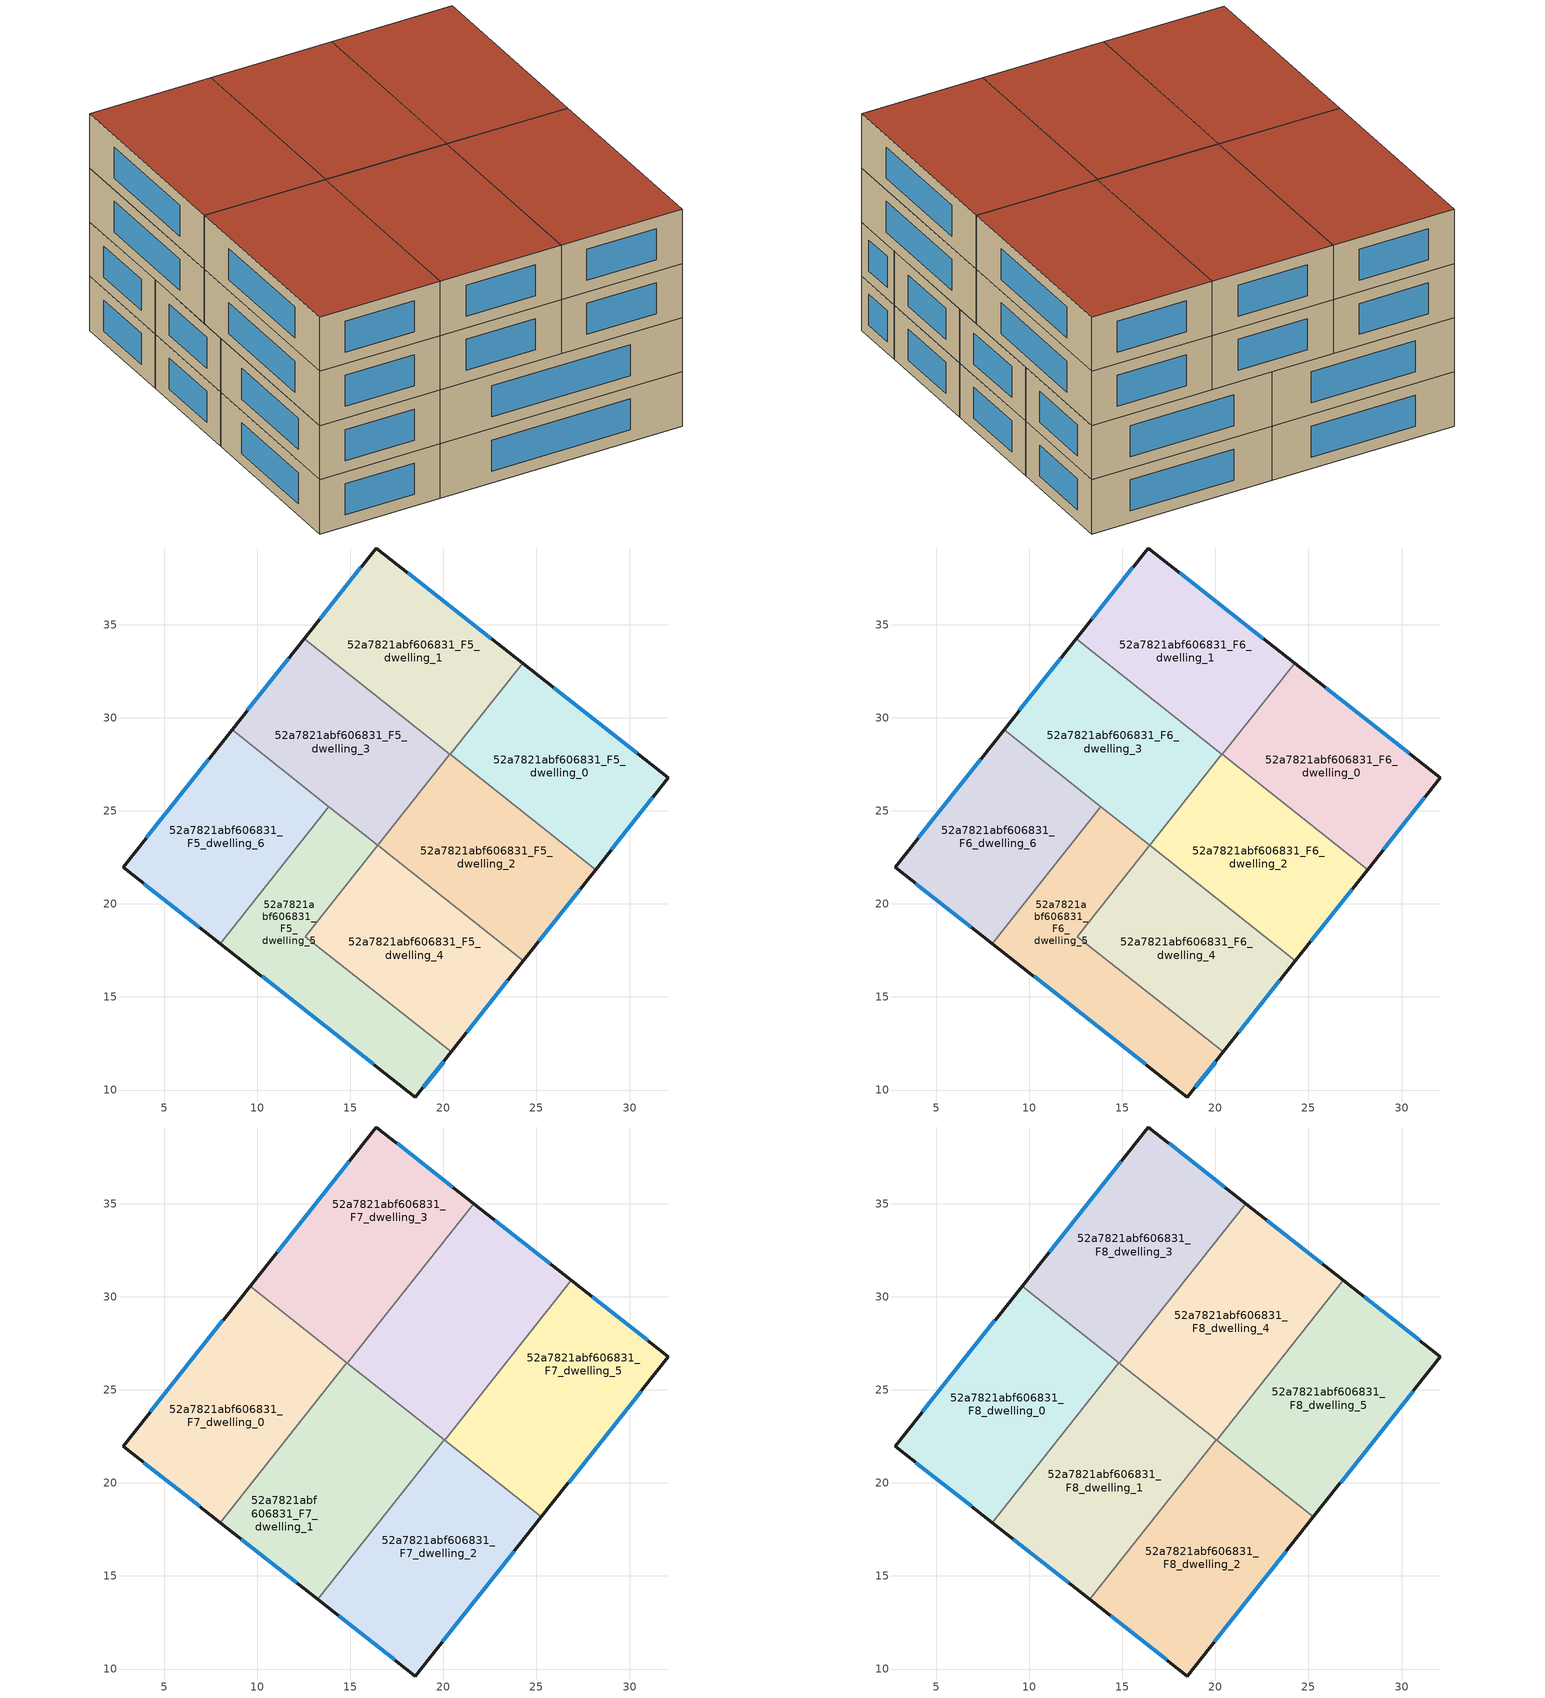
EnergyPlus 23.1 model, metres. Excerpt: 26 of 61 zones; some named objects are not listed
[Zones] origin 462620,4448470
52a7821abf606831_F5_dwelling_0
 floor to 52a7821abf606831_F4_dwelling_0 (EU_floor_Construction): 32.09,26.78 28.18,21.85 20.38,28.03 24.26,32.93 z15
 wall outside (EU_wall_Construction): 28.18,21.85 32.09,26.78 24.26,32.93 z15:18
 wall to 52a7821abf606831_F5_dwelling_1 (EU_wall_Construction): 24.26,32.93 20.38,28.03 z15:18
 wall to 52a7821abf606831_F5_dwelling_2 (EU_wall_Construction): 20.38,28.03 28.18,21.85 z15:18
 window (EU_Window_Construction): 30.41,28.09 25.94,31.61 / 29.02,22.9 31.25,25.72 z15.64:17.36
52a7821abf606831_F5_dwelling_1
 floor to 52a7821abf606831_F4_dwelling_1 (EU_floor_Construction): 24.26,32.93 20.38,28.03 12.53,34.25 16.39,39.12 z15
 wall outside (EU_wall_Construction): 24.26,32.93 16.39,39.12 12.53,34.25 z15:18
 wall to 52a7821abf606831_F5_dwelling_3 (EU_wall_Construction): 12.53,34.25 20.36,28.05 z15:18
 wall to 52a7821abf606831_F5_dwelling_2 (EU_wall_Construction): 20.35,28.05 20.38,28.03 z15:18
 window (EU_Window_Construction): 22.58,34.26 18.08,37.79 / 15.56,38.08 13.36,35.29 z15.64:17.36
52a7821abf606831_F5_dwelling_2
 floor to 52a7821abf606831_F4_dwelling_2 (EU_floor_Construction): 28.18,21.85 24.3,16.95 16.47,23.15 20.35,28.05 z15
 wall outside (EU_wall_Construction): 24.3,16.95 28.18,21.85 z15:18
 wall to 52a7821abf606831_F5_dwelling_3 (EU_wall_Construction): 20.35,28.05 16.47,23.15 z15:18
 wall to 52a7821abf606831_F5_dwelling_4 (EU_wall_Construction): 16.47,23.15 24.3,16.95 z15:18
 window (EU_Window_Construction): 25.13,18 27.35,20.8 z15.64:17.36
52a7821abf606831_F5_dwelling_3
 floor to 52a7821abf606831_F4_dwelling_3 (EU_floor_Construction): 20.35,28.05 16.47,23.15 8.65,29.35 12.53,34.25 z15
 wall outside (EU_wall_Construction): 12.53,34.25 8.65,29.35 z15:18
 wall to 52a7821abf606831_F5_dwelling_6 (EU_wall_Construction): 8.65,29.35 13.85,25.23 z15:18
 wall to 52a7821abf606831_F5_dwelling_5 (EU_wall_Construction): 13.85,25.23 16.47,23.15 z15:18
 window (EU_Window_Construction): 11.7,33.2 9.48,30.4 z15.64:17.36
52a7821abf606831_F5_dwelling_4
 floor to 52a7821abf606831_F4_dwelling_4 (EU_floor_Construction): 24.3,16.95 20.42,12.05 12.59,18.25 16.47,23.15 z15
 wall outside (EU_wall_Construction): 20.42,12.05 24.3,16.95 z15:18
 wall to 52a7821abf606831_F5_dwelling_5 (EU_wall_Construction): 16.47,23.15 12.59,18.25 20.42,12.05 z15:18
 window (EU_Window_Construction): 21.25,13.1 23.47,15.9 z15.64:17.36
52a7821abf606831_F5_dwelling_5
 floor to 52a7821abf606831_F4_dwelling_5 (EU_floor_Construction): 16.47,23.15 12.59,18.25 20.42,12.05 18.5,9.63 8.02,17.87 13.85,25.23 z15
 wall outside (EU_wall_Construction): 8.02,17.87 18.5,9.63 20.42,12.05 z15:18
 wall to 52a7821abf606831_F5_dwelling_6 (EU_wall_Construction): 13.85,25.23 8.02,17.87 z15:18
 window (EU_Window_Construction): 18.91,10.15 20.01,11.53 / 10.26,16.1 16.26,11.39 z15.64:17.36
52a7821abf606831_F5_dwelling_6
 floor to 52a7821abf606831_F4_dwelling_6 (EU_floor_Construction): 13.85,25.23 8.02,17.87 2.8,21.97 8.65,29.35 z15
 wall outside (EU_wall_Construction): 8.65,29.35 2.8,21.97 8.02,17.87 z15:18
 window (EU_Window_Construction): 3.91,21.09 6.9,18.75 / 7.39,27.77 4.05,23.55 z15.64:17.36
52a7821abf606831_F6_dwelling_0
 floor to 52a7821abf606831_F5_dwelling_0 (EU_floor_Construction): 32.09,26.78 28.18,21.85 20.38,28.03 24.26,32.93 z18
 wall outside (EU_wall_Construction): 28.18,21.85 32.09,26.78 24.26,32.93 z18:21
 wall to 52a7821abf606831_F6_dwelling_1 (EU_wall_Construction): 24.26,32.93 20.38,28.03 z18:21
 wall to 52a7821abf606831_F6_dwelling_2 (EU_wall_Construction): 20.38,28.03 28.18,21.85 z18:21
 window (EU_Window_Construction): 30.41,28.09 25.94,31.61 / 29.02,22.9 31.25,25.72 z18.64:20.36
52a7821abf606831_F6_dwelling_1
 floor to 52a7821abf606831_F5_dwelling_1 (EU_floor_Construction): 24.26,32.93 20.38,28.03 12.53,34.25 16.39,39.12 z18
 wall outside (EU_wall_Construction): 24.26,32.93 16.39,39.12 12.53,34.25 z18:21
 wall to 52a7821abf606831_F6_dwelling_3 (EU_wall_Construction): 12.53,34.25 20.36,28.05 z18:21
 wall to 52a7821abf606831_F6_dwelling_2 (EU_wall_Construction): 20.35,28.05 20.38,28.03 z18:21
 window (EU_Window_Construction): 22.58,34.26 18.08,37.79 / 15.56,38.08 13.36,35.29 z18.64:20.36
 ceiling adiabatic (EU_roof_Construction): 20.38,28.03 24.26,32.93 16.39,39.12 12.53,34.25 z21
52a7821abf606831_F6_dwelling_2
 floor to 52a7821abf606831_F5_dwelling_2 (EU_floor_Construction): 28.18,21.85 24.3,16.95 16.47,23.15 20.35,28.05 z18
 wall outside (EU_wall_Construction): 24.3,16.95 28.18,21.85 z18:21
 wall to 52a7821abf606831_F6_dwelling_3 (EU_wall_Construction): 20.35,28.05 16.47,23.15 z18:21
 wall to 52a7821abf606831_F6_dwelling_4 (EU_wall_Construction): 16.47,23.15 24.3,16.95 z18:21
 window (EU_Window_Construction): 25.13,18 27.35,20.8 z18.64:20.36
 ceiling adiabatic (EU_roof_Construction): 24.3,16.95 25.27,18.17 17.44,24.37 16.47,23.15 z21
52a7821abf606831_F6_dwelling_3
 floor to 52a7821abf606831_F5_dwelling_3 (EU_floor_Construction): 20.35,28.05 16.47,23.15 8.65,29.35 12.53,34.25 z18
 wall outside (EU_wall_Construction): 12.53,34.25 8.65,29.35 z18:21
 wall to 52a7821abf606831_F6_dwelling_6 (EU_wall_Construction): 8.65,29.35 13.85,25.23 z18:21
 wall to 52a7821abf606831_F6_dwelling_5 (EU_wall_Construction): 13.85,25.23 16.47,23.15 z18:21
 window (EU_Window_Construction): 11.7,33.2 9.48,30.4 z18.64:20.36
52a7821abf606831_F6_dwelling_4
 floor to 52a7821abf606831_F5_dwelling_4 (EU_floor_Construction): 24.3,16.95 20.42,12.05 12.59,18.25 16.47,23.15 z18
 wall outside (EU_wall_Construction): 20.42,12.05 24.3,16.95 z18:21
 wall to 52a7821abf606831_F6_dwelling_5 (EU_wall_Construction): 16.47,23.15 12.59,18.25 20.42,12.05 z18:21
 window (EU_Window_Construction): 21.25,13.1 23.47,15.9 z18.64:20.36
52a7821abf606831_F6_dwelling_5
 floor to 52a7821abf606831_F5_dwelling_5 (EU_floor_Construction): 16.47,23.15 12.59,18.25 20.42,12.05 18.5,9.63 8.02,17.87 13.85,25.23 z18
 wall outside (EU_wall_Construction): 8.02,17.87 18.5,9.63 20.42,12.05 z18:21
 wall to 52a7821abf606831_F6_dwelling_6 (EU_wall_Construction): 13.85,25.23 8.02,17.87 z18:21
 window (EU_Window_Construction): 18.91,10.15 20.01,11.53 / 10.26,16.1 16.26,11.39 z18.64:20.36
52a7821abf606831_F6_dwelling_6
 floor to 52a7821abf606831_F5_dwelling_6 (EU_floor_Construction): 13.85,25.23 8.02,17.87 2.8,21.97 8.65,29.35 z18
 wall outside (EU_wall_Construction): 8.65,29.35 2.8,21.97 8.02,17.87 z18:21
 window (EU_Window_Construction): 3.91,21.09 6.9,18.75 / 7.39,27.77 4.05,23.55 z18.64:20.36
 ceiling adiabatic (EU_roof_Construction): 8.02,17.87 13.85,25.23 8.65,29.35 2.8,21.97 z21
52a7821abf606831_F7_dwelling_0
 floor to 52a7821abf606831_F6_dwelling_3 (EU_floor_Construction): 14.82,26.45 13.85,25.23 8.65,29.35 9.62,30.57 z21
 floor adiabatic (EU_floor_Construction): 13.85,25.23 8.02,17.87 2.8,21.97 8.65,29.35 z21
 wall outside (EU_wall_Construction): 9.62,30.57 2.8,21.97 8.02,17.87 z21:24
 wall to 52a7821abf606831_F7_dwelling_1 (EU_wall_Construction): 8.02,17.87 14.82,26.45 z21:24
 wall to 52a7821abf606831_F7_dwelling_3 (EU_wall_Construction): 14.82,26.45 9.62,30.57 z21:24
 window (EU_Window_Construction): 8.16,28.73 4.26,23.81 / 3.91,21.09 6.9,18.74 z21.64:23.36
52a7821abf606831_F7_dwelling_1
 floor to 52a7821abf606831_F6_dwelling_5 (EU_floor_Construction): 16.47,23.15 12.59,18.25 15.19,16.19 13.25,13.75 8.02,17.87 13.85,25.23 z21
 floor to 52a7821abf606831_F6_dwelling_4 (EU_floor_Construction): 19.07,21.09 15.19,16.19 12.59,18.25 16.47,23.15 z21
 floor to 52a7821abf606831_F6_dwelling_3 (EU_floor_Construction): 17.44,24.37 16.47,23.15 13.85,25.23 14.82,26.45 z21
 floor adiabatic (EU_floor_Construction): 20.04,22.32 19.07,21.09 16.47,23.15 17.44,24.37 z21
 wall outside (EU_wall_Construction): 8.02,17.87 13.25,13.75 z21:24
 wall to 52a7821abf606831_F7_dwelling_2 (EU_wall_Construction): 13.25,13.75 20.04,22.32 z21:24
 wall to 52a7821abf606831_F7_dwelling_4 (EU_wall_Construction): 20.04,22.32 14.85,26.43 z21:24
 wall to 52a7821abf606831_F7_dwelling_3 (EU_wall_Construction): 14.85,26.43 14.82,26.45 z21:24
 window (EU_Window_Construction): 9.14,16.98 12.13,14.63 z21.64:23.36
52a7821abf606831_F7_dwelling_2
 floor to 52a7821abf606831_F6_dwelling_4 (EU_floor_Construction): 24.3,16.95 20.42,12.05 15.19,16.19 19.07,21.09 z21
 floor to 52a7821abf606831_F6_dwelling_5 (EU_floor_Construction): 20.42,12.05 18.5,9.63 13.25,13.75 15.19,16.19 z21
 floor adiabatic (EU_floor_Construction): 25.27,18.17 24.3,16.95 19.07,21.09 20.04,22.32 z21
 wall outside (EU_wall_Construction): 13.25,13.75 18.5,9.63 25.27,18.17 z21:24
 wall to 52a7821abf606831_F7_dwelling_5 (EU_wall_Construction): 25.27,18.17 20.06,22.3 z21:24
 wall to 52a7821abf606831_F7_dwelling_4 (EU_wall_Construction): 20.06,22.3 20.04,22.32 z21:24
 window (EU_Window_Construction): 19.95,11.46 23.82,16.34 / 14.38,12.87 17.38,10.51 z21.64:23.36
52a7821abf606831_F7_dwelling_3
 floor to 52a7821abf606831_F6_dwelling_3 (EU_floor_Construction): 17.76,30.1 14.85,26.43 9.62,30.57 12.53,34.25 z21
 floor adiabatic (EU_floor_Construction): 21.63,35 17.76,30.1 12.53,34.25 16.39,39.12 z21
 wall outside (EU_wall_Construction): 21.63,35 16.39,39.12 9.62,30.57 z21:24
 wall to 52a7821abf606831_F7_dwelling_4 (EU_wall_Construction): 14.85,26.43 21.63,35 z21:24
 window (EU_Window_Construction): 14.94,37.29 11.07,32.4 / 20.51,35.88 17.51,38.24 z21.64:23.36
52a7821abf606831_F7_dwelling_4
 floor to 52a7821abf606831_F6_dwelling_2 (EU_floor_Construction): 22.98,25.97 20.06,22.3 17.44,24.37 20.35,28.05 z21
 floor to 52a7821abf606831_F6_dwelling_0 (EU_floor_Construction): 26.87,30.88 22.98,25.97 20.38,28.03 24.26,32.93 z21
 floor to 52a7821abf606831_F6_dwelling_3 (EU_floor_Construction): 20.35,28.05 17.44,24.37 14.85,26.43 17.76,30.1 z21
 floor adiabatic (EU_floor_Construction): 24.26,32.93 20.38,28.03 17.76,30.1 21.63,35 z21
 wall outside (EU_wall_Construction): 26.87,30.88 21.63,35 z21:24
 wall to 52a7821abf606831_F7_dwelling_5 (EU_wall_Construction): 20.06,22.3 26.87,30.88 z21:24
 window (EU_Window_Construction): 25.75,31.76 22.75,34.11 z21.64:23.36
52a7821abf606831_F7_dwelling_5
 floor to 52a7821abf606831_F6_dwelling_0 (EU_floor_Construction): 32.09,26.78 28.18,21.85 22.98,25.97 26.87,30.88 z21
 floor to 52a7821abf606831_F6_dwelling_2 (EU_floor_Construction): 28.18,21.85 25.27,18.17 20.06,22.3 22.98,25.97 z21
 wall outside (EU_wall_Construction): 25.27,18.17 32.09,26.78 26.87,30.88 z21:24
 window (EU_Window_Construction): 30.97,27.66 27.98,30 / 26.73,20.01 30.63,24.93 z21.64:23.36
52a7821abf606831_F8_dwelling_0
 floor to 52a7821abf606831_F7_dwelling_0 (EU_floor_Construction): 14.82,26.45 8.02,17.87 2.8,21.97 9.62,30.57 z24
 wall outside (EU_wall_Construction): 9.62,30.57 2.8,21.97 8.02,17.87 z24:27
 wall to 52a7821abf606831_F8_dwelling_1 (EU_wall_Construction): 8.02,17.87 14.82,26.45 z24:27
 wall to 52a7821abf606831_F8_dwelling_3 (EU_wall_Construction): 14.82,26.45 9.62,30.57 z24:27
 window (EU_Window_Construction): 8.16,28.73 4.26,23.81 / 3.91,21.09 6.9,18.74 z24.64:26.36
 roof outside (EU_roof_Construction): 8.02,17.87 14.82,26.45 9.62,30.57 2.8,21.97 z27
52a7821abf606831_F8_dwelling_1
 floor to 52a7821abf606831_F7_dwelling_1 (EU_floor_Construction): 20.04,22.32 13.25,13.75 8.02,17.87 14.82,26.45 z24
 wall outside (EU_wall_Construction): 8.02,17.87 13.25,13.75 z24:27
 wall to 52a7821abf606831_F8_dwelling_2 (EU_wall_Construction): 13.25,13.75 20.04,22.32 z24:27
 wall to 52a7821abf606831_F8_dwelling_4 (EU_wall_Construction): 20.04,22.32 14.85,26.43 z24:27
 wall to 52a7821abf606831_F8_dwelling_3 (EU_wall_Construction): 14.85,26.43 14.82,26.45 z24:27
 window (EU_Window_Construction): 9.14,16.98 12.13,14.63 z24.64:26.36
 roof outside (EU_roof_Construction): 13.25,13.75 20.04,22.32 14.82,26.45 8.02,17.87 z27
52a7821abf606831_F8_dwelling_2
 floor to 52a7821abf606831_F7_dwelling_2 (EU_floor_Construction): 25.27,18.17 18.5,9.63 13.25,13.75 20.04,22.32 z24
 wall outside (EU_wall_Construction): 13.25,13.75 18.5,9.63 25.27,18.17 z24:27
 wall to 52a7821abf606831_F8_dwelling_5 (EU_wall_Construction): 25.27,18.17 20.06,22.3 z24:27
 wall to 52a7821abf606831_F8_dwelling_4 (EU_wall_Construction): 20.06,22.3 20.04,22.32 z24:27
 window (EU_Window_Construction): 19.95,11.46 23.82,16.34 / 14.38,12.87 17.38,10.51 z24.64:26.36
 roof outside (EU_roof_Construction): 18.5,9.63 25.27,18.17 20.04,22.32 13.25,13.75 z27
52a7821abf606831_F8_dwelling_3
 floor to 52a7821abf606831_F7_dwelling_3 (EU_floor_Construction): 21.63,35 14.85,26.43 9.62,30.57 16.39,39.12 z24
 wall outside (EU_wall_Construction): 21.63,35 16.39,39.12 9.62,30.57 z24:27
 wall to 52a7821abf606831_F8_dwelling_4 (EU_wall_Construction): 14.85,26.43 21.63,35 z24:27
 window (EU_Window_Construction): 14.94,37.29 11.07,32.4 / 20.51,35.88 17.51,38.24 z24.64:26.36
 roof outside (EU_roof_Construction): 14.85,26.43 21.63,35 16.39,39.12 9.62,30.57 z27
52a7821abf606831_F8_dwelling_4
 floor to 52a7821abf606831_F7_dwelling_4 (EU_floor_Construction): 26.87,30.88 20.06,22.3 14.85,26.43 21.63,35 z24
 wall outside (EU_wall_Construction): 26.87,30.88 21.63,35 z24:27
 wall to 52a7821abf606831_F8_dwelling_5 (EU_wall_Construction): 20.06,22.3 26.87,30.88 z24:27
 window (EU_Window_Construction): 25.75,31.76 22.75,34.11 z24.64:26.36
 roof outside (EU_roof_Construction): 20.06,22.3 26.87,30.88 21.63,35 14.85,26.43 z27
52a7821abf606831_F8_dwelling_5
 floor to 52a7821abf606831_F7_dwelling_5 (EU_floor_Construction): 32.09,26.78 25.27,18.17 20.06,22.3 26.87,30.88 z24
 wall outside (EU_wall_Construction): 25.27,18.17 32.09,26.78 26.87,30.88 z24:27
 window (EU_Window_Construction): 30.97,27.66 27.98,30 / 26.73,20.01 30.63,24.93 z24.64:26.36
 roof outside (EU_roof_Construction): 25.27,18.17 32.09,26.78 26.87,30.88 20.06,22.3 z27
[Building]
EU S2 Campaign: North Axis=0; Terrain=City; Solar Distribution=FullExterior
[Site:Location]
Yerevan-Zvartnots.Intl.AP: Latitude=40.15; Longitude=44.383; Time Zone=4; Elevation=854
[SizingPeriod:WeatherFileDays]
AnnualSizingPeriod: Begin Month=1; Begin Day of Month=1; End Month=12; End Day of Month=31; Day of Week for Start Day=Monday; Use Weather File Daylight Saving Period=No; Use Weather File Rain and Snow Indicators=No
[MATERIAL]
EU_InternalMass_Material: Roughness=MediumRough; Thickness=0.1; Conductivity=1; Density=1800; Specific Heat=900; Thermal Absorptance=0.9; Solar Absorptance=0.7; Visible Absorptance=0.7
[MATERIAL:NOMASS] Roughness=MediumRough; Thermal Absorptance=0.9; Solar Absorptance=0.7; Visible Absorptance=0.7
Name | Thermal Resistance
EU_wall_NoMass | 1.05043
EU_roof_NoMass | 1.45357
EU_floor_NoMass | 0.478065
[WINDOWMATERIAL:SIMPLEGLAZINGSYSTEM]
EU_Window_SimpleGlazing: UFactor=2.5566; Solar Heat Gain Coefficient=0.75; Visible Transmittance=0.75
[CONSTRUCTION]
EU_wall_Construction: EU_wall_NoMass
EU_roof_Construction: EU_roof_NoMass
EU_floor_Construction: EU_floor_NoMass
EU_Window_Construction: EU_Window_SimpleGlazing
EU_InternalMass_Construction: EU_InternalMass_Material
[ZONE] Type=1; Multiplier=1; Ceiling Height=autocalculate; Floor Area=autocalculate; Part of Total Floor Area=Yes
Name | Volume
52a7821abf606831_F5_dwelling_0; 52a7821abf606831_F6_dwelling_0 | 187.273
52a7821abf606831_F7_dwelling_0; 52a7821abf606831_F8_dwelling_0 | 218.5
52a7821abf606831_F5_dwelling_1; 52a7821abf606831_F6_dwelling_1 | 187.295
52a7821abf606831_F7_dwelling_1; 52a7821abf606831_F8_dwelling_1 | 218.483
52a7821abf606831_F5_dwelling_2; 52a7821abf606831_F6_dwelling_2 | 187.281
52a7821abf606831_F7_dwelling_2; 52a7821abf606831_F8_dwelling_2 | 218.492
52a7821abf606831_F5_dwelling_3; 52a7821abf606831_F6_dwelling_3; 52a7821abf606831_F5_dwelling_6; 52a7821abf606831_F6_dwelling_6 | 187.276
52a7821abf606831_F7_dwelling_3; 52a7821abf606831_F8_dwelling_3 | 218.484
52a7821abf606831_F5_dwelling_4; 52a7821abf606831_F6_dwelling_4; 52a7821abf606831_F5_dwelling_5; 52a7821abf606831_F6_dwelling_5 | 187.274
52a7821abf606831_F7_dwelling_4; 52a7821abf606831_F8_dwelling_4 | 218.477
52a7821abf606831_F7_dwelling_5; 52a7821abf606831_F8_dwelling_5 | 218.494
[INTERNALMASS] Construction=EU_InternalMass_Construction
Name | Zone or ZoneList | Surface Area
52a7821abf606831_F5_dwelling_0_EU_InternalMass | 52a7821abf606831_F5_dwelling_0 | 62.424
52a7821abf606831_F5_dwelling_1_EU_InternalMass | 52a7821abf606831_F5_dwelling_1 | 62.4302
52a7821abf606831_F5_dwelling_2_EU_InternalMass | 52a7821abf606831_F5_dwelling_2 | 62.426
52a7821abf606831_F5_dwelling_3_EU_InternalMass | 52a7821abf606831_F5_dwelling_3 | 62.4255
52a7821abf606831_F5_dwelling_4_EU_InternalMass | 52a7821abf606831_F5_dwelling_4 | 62.4265
52a7821abf606831_F5_dwelling_5_EU_InternalMass | 52a7821abf606831_F5_dwelling_5 | 62.425
52a7821abf606831_F5_dwelling_6_EU_InternalMass | 52a7821abf606831_F5_dwelling_6 | 62.4247
52a7821abf606831_F6_dwelling_0_EU_InternalMass | 52a7821abf606831_F6_dwelling_0 | 62.424
52a7821abf606831_F6_dwelling_1_EU_InternalMass | 52a7821abf606831_F6_dwelling_1 | 62.4302
52a7821abf606831_F6_dwelling_2_EU_InternalMass | 52a7821abf606831_F6_dwelling_2 | 62.426
52a7821abf606831_F6_dwelling_3_EU_InternalMass | 52a7821abf606831_F6_dwelling_3 | 62.4255
52a7821abf606831_F6_dwelling_4_EU_InternalMass | 52a7821abf606831_F6_dwelling_4 | 62.4265
52a7821abf606831_F6_dwelling_5_EU_InternalMass | 52a7821abf606831_F6_dwelling_5 | 62.425
52a7821abf606831_F6_dwelling_6_EU_InternalMass | 52a7821abf606831_F6_dwelling_6 | 62.4247
52a7821abf606831_F7_dwelling_0_EU_InternalMass | 52a7821abf606831_F7_dwelling_0 | 72.8333
52a7821abf606831_F7_dwelling_1_EU_InternalMass | 52a7821abf606831_F7_dwelling_1 | 72.8276
52a7821abf606831_F7_dwelling_2_EU_InternalMass | 52a7821abf606831_F7_dwelling_2 | 72.8305
52a7821abf606831_F7_dwelling_3_EU_InternalMass | 52a7821abf606831_F7_dwelling_3 | 72.8281
52a7821abf606831_F7_dwelling_4_EU_InternalMass | 52a7821abf606831_F7_dwelling_4 | 72.8258
52a7821abf606831_F7_dwelling_5_EU_InternalMass | 52a7821abf606831_F7_dwelling_5 | 72.8311
52a7821abf606831_F8_dwelling_0_EU_InternalMass | 52a7821abf606831_F8_dwelling_0 | 72.8333
52a7821abf606831_F8_dwelling_1_EU_InternalMass | 52a7821abf606831_F8_dwelling_1 | 72.8276
52a7821abf606831_F8_dwelling_2_EU_InternalMass | 52a7821abf606831_F8_dwelling_2 | 72.8305
52a7821abf606831_F8_dwelling_3_EU_InternalMass | 52a7821abf606831_F8_dwelling_3 | 72.8281
52a7821abf606831_F8_dwelling_4_EU_InternalMass | 52a7821abf606831_F8_dwelling_4 | 72.8258
52a7821abf606831_F8_dwelling_5_EU_InternalMass | 52a7821abf606831_F8_dwelling_5 | 72.8311
[OTHEREQUIPMENT] Fuel Type=Electricity; Design Level Calculation Method=Watts/Area; Power per Zone Floor Area=1; Fraction Latent=0; Fraction Radiant=0; Fraction Lost=0; Carbon Dioxide Generation Rate=0; EndUse Subcategory=EU_Step8_InternalGains
Name | Zone or ZoneList or Space or SpaceList | Schedule
EU_Step8_InternalGain_52a7821abf606831_F5_dwelling_0_f000 | 52a7821abf606831_F5_dwelling_0 | EU_Step8_GainSchedule_52a7821abf606831_F5_dwelling_0_f000
EU_Step8_InternalGain_52a7821abf606831_F5_dwelling_1_f000 | 52a7821abf606831_F5_dwelling_1 | EU_Step8_GainSchedule_52a7821abf606831_F5_dwelling_1_f000
EU_Step8_InternalGain_52a7821abf606831_F5_dwelling_2_f000 | 52a7821abf606831_F5_dwelling_2 | EU_Step8_GainSchedule_52a7821abf606831_F5_dwelling_2_f000
EU_Step8_InternalGain_52a7821abf606831_F5_dwelling_3_f000 | 52a7821abf606831_F5_dwelling_3 | EU_Step8_GainSchedule_52a7821abf606831_F5_dwelling_3_f000
EU_Step8_InternalGain_52a7821abf606831_F5_dwelling_4_f000 | 52a7821abf606831_F5_dwelling_4 | EU_Step8_GainSchedule_52a7821abf606831_F5_dwelling_4_f000
EU_Step8_InternalGain_52a7821abf606831_F5_dwelling_5_f000 | 52a7821abf606831_F5_dwelling_5 | EU_Step8_GainSchedule_52a7821abf606831_F5_dwelling_5_f000
EU_Step8_InternalGain_52a7821abf606831_F5_dwelling_6_f000 | 52a7821abf606831_F5_dwelling_6 | EU_Step8_GainSchedule_52a7821abf606831_F5_dwelling_6_f000
EU_Step8_InternalGain_52a7821abf606831_F6_dwelling_0_f000 | 52a7821abf606831_F6_dwelling_0 | EU_Step8_GainSchedule_52a7821abf606831_F6_dwelling_0_f000
EU_Step8_InternalGain_52a7821abf606831_F6_dwelling_1_f000 | 52a7821abf606831_F6_dwelling_1 | EU_Step8_GainSchedule_52a7821abf606831_F6_dwelling_1_f000
EU_Step8_InternalGain_52a7821abf606831_F6_dwelling_2_f000 | 52a7821abf606831_F6_dwelling_2 | EU_Step8_GainSchedule_52a7821abf606831_F6_dwelling_2_f000
EU_Step8_InternalGain_52a7821abf606831_F6_dwelling_3_f000 | 52a7821abf606831_F6_dwelling_3 | EU_Step8_GainSchedule_52a7821abf606831_F6_dwelling_3_f000
EU_Step8_InternalGain_52a7821abf606831_F6_dwelling_4_f000 | 52a7821abf606831_F6_dwelling_4 | EU_Step8_GainSchedule_52a7821abf606831_F6_dwelling_4_f000
EU_Step8_InternalGain_52a7821abf606831_F6_dwelling_5_f000 | 52a7821abf606831_F6_dwelling_5 | EU_Step8_GainSchedule_52a7821abf606831_F6_dwelling_5_f000
EU_Step8_InternalGain_52a7821abf606831_F6_dwelling_6_f000 | 52a7821abf606831_F6_dwelling_6 | EU_Step8_GainSchedule_52a7821abf606831_F6_dwelling_6_f000
EU_Step8_InternalGain_52a7821abf606831_F7_dwelling_0_f000 | 52a7821abf606831_F7_dwelling_0 | EU_Step8_GainSchedule_52a7821abf606831_F7_dwelling_0_f000
EU_Step8_InternalGain_52a7821abf606831_F7_dwelling_1_f000 | 52a7821abf606831_F7_dwelling_1 | EU_Step8_GainSchedule_52a7821abf606831_F7_dwelling_1_f000
EU_Step8_InternalGain_52a7821abf606831_F7_dwelling_2_f000 | 52a7821abf606831_F7_dwelling_2 | EU_Step8_GainSchedule_52a7821abf606831_F7_dwelling_2_f000
EU_Step8_InternalGain_52a7821abf606831_F7_dwelling_3_f000 | 52a7821abf606831_F7_dwelling_3 | EU_Step8_GainSchedule_52a7821abf606831_F7_dwelling_3_f000
EU_Step8_InternalGain_52a7821abf606831_F7_dwelling_4_f000 | 52a7821abf606831_F7_dwelling_4 | EU_Step8_GainSchedule_52a7821abf606831_F7_dwelling_4_f000
EU_Step8_InternalGain_52a7821abf606831_F7_dwelling_5_f000 | 52a7821abf606831_F7_dwelling_5 | EU_Step8_GainSchedule_52a7821abf606831_F7_dwelling_5_f000
EU_Step8_InternalGain_52a7821abf606831_F8_dwelling_0_f000 | 52a7821abf606831_F8_dwelling_0 | EU_Step8_GainSchedule_52a7821abf606831_F8_dwelling_0_f000
EU_Step8_InternalGain_52a7821abf606831_F8_dwelling_1_f000 | 52a7821abf606831_F8_dwelling_1 | EU_Step8_GainSchedule_52a7821abf606831_F8_dwelling_1_f000
EU_Step8_InternalGain_52a7821abf606831_F8_dwelling_2_f000 | 52a7821abf606831_F8_dwelling_2 | EU_Step8_GainSchedule_52a7821abf606831_F8_dwelling_2_f000
EU_Step8_InternalGain_52a7821abf606831_F8_dwelling_3_f000 | 52a7821abf606831_F8_dwelling_3 | EU_Step8_GainSchedule_52a7821abf606831_F8_dwelling_3_f000
EU_Step8_InternalGain_52a7821abf606831_F8_dwelling_4_f000 | 52a7821abf606831_F8_dwelling_4 | EU_Step8_GainSchedule_52a7821abf606831_F8_dwelling_4_f000
EU_Step8_InternalGain_52a7821abf606831_F8_dwelling_5_f000 | 52a7821abf606831_F8_dwelling_5 | EU_Step8_GainSchedule_52a7821abf606831_F8_dwelling_5_f000
[ZONEVENTILATION:DESIGNFLOWRATE] Schedule=EU_AlwaysOn; Design Flow Rate Calculation Method=AirChanges/Hour; Air Changes per Hour=0.557805; Ventilation Type=Natural; Fan Pressure Rise=0; Fan Total Efficiency=1; Constant Term Coefficient=1; Temperature Term Coefficient=0; Velocity Term Coefficient=0; Velocity Squared Term Coefficient=0; Minimum Indoor Temperature=-100; Maximum Indoor Temperature=100; Delta Temperature=-100; Minimum Outdoor Temperature=-100; Maximum Outdoor Temperature=100; Maximum Wind Speed=40
Name | Zone or ZoneList or Space or SpaceList
EU_ConstantAir_52a7821abf606831_F5_dwelling_0 | 52a7821abf606831_F5_dwelling_0
EU_ConstantAir_52a7821abf606831_F5_dwelling_1 | 52a7821abf606831_F5_dwelling_1
EU_ConstantAir_52a7821abf606831_F5_dwelling_2 | 52a7821abf606831_F5_dwelling_2
EU_ConstantAir_52a7821abf606831_F5_dwelling_3 | 52a7821abf606831_F5_dwelling_3
EU_ConstantAir_52a7821abf606831_F5_dwelling_4 | 52a7821abf606831_F5_dwelling_4
EU_ConstantAir_52a7821abf606831_F5_dwelling_5 | 52a7821abf606831_F5_dwelling_5
EU_ConstantAir_52a7821abf606831_F5_dwelling_6 | 52a7821abf606831_F5_dwelling_6
EU_ConstantAir_52a7821abf606831_F6_dwelling_0 | 52a7821abf606831_F6_dwelling_0
EU_ConstantAir_52a7821abf606831_F6_dwelling_1 | 52a7821abf606831_F6_dwelling_1
EU_ConstantAir_52a7821abf606831_F6_dwelling_2 | 52a7821abf606831_F6_dwelling_2
EU_ConstantAir_52a7821abf606831_F6_dwelling_3 | 52a7821abf606831_F6_dwelling_3
EU_ConstantAir_52a7821abf606831_F6_dwelling_4 | 52a7821abf606831_F6_dwelling_4
EU_ConstantAir_52a7821abf606831_F6_dwelling_5 | 52a7821abf606831_F6_dwelling_5
EU_ConstantAir_52a7821abf606831_F6_dwelling_6 | 52a7821abf606831_F6_dwelling_6
EU_ConstantAir_52a7821abf606831_F7_dwelling_0 | 52a7821abf606831_F7_dwelling_0
EU_ConstantAir_52a7821abf606831_F7_dwelling_1 | 52a7821abf606831_F7_dwelling_1
EU_ConstantAir_52a7821abf606831_F7_dwelling_2 | 52a7821abf606831_F7_dwelling_2
EU_ConstantAir_52a7821abf606831_F7_dwelling_3 | 52a7821abf606831_F7_dwelling_3
EU_ConstantAir_52a7821abf606831_F7_dwelling_4 | 52a7821abf606831_F7_dwelling_4
EU_ConstantAir_52a7821abf606831_F7_dwelling_5 | 52a7821abf606831_F7_dwelling_5
EU_ConstantAir_52a7821abf606831_F8_dwelling_0 | 52a7821abf606831_F8_dwelling_0
EU_ConstantAir_52a7821abf606831_F8_dwelling_1 | 52a7821abf606831_F8_dwelling_1
EU_ConstantAir_52a7821abf606831_F8_dwelling_2 | 52a7821abf606831_F8_dwelling_2
EU_ConstantAir_52a7821abf606831_F8_dwelling_3 | 52a7821abf606831_F8_dwelling_3
EU_ConstantAir_52a7821abf606831_F8_dwelling_4 | 52a7821abf606831_F8_dwelling_4
EU_ConstantAir_52a7821abf606831_F8_dwelling_5 | 52a7821abf606831_F8_dwelling_5
[HVACTEMPLATE:ZONE:IDEALLOADSAIRSYSTEM] System Availability Schedule=EU_AlwaysOn; Maximum Heating Supply Air Temperature=50; Minimum Cooling Supply Air Temperature=13; Maximum Heating Supply Air Humidity Ratio=0.0156; Minimum Cooling Supply Air Humidity Ratio=0.0077; Heating Limit=NoLimit; Cooling Limit=NoLimit; Heating Availability Schedule=EU_AlwaysOn; Cooling Availability Schedule=EU_CoolingOff; Dehumidification Control Type=ConstantSensibleHeatRatio; Cooling Sensible Heat Ratio=0.7; Dehumidification Setpoint=60; Humidification Control Type=None; Humidification Setpoint=30; Outdoor Air Method=None; Outdoor Air Flow Rate per Person=0.00944; Outdoor Air Flow Rate per Zone Floor Area=0; Outdoor Air Flow Rate per Zone=0; Demand Controlled Ventilation Type=None; Outdoor Air Economizer Type=NoEconomizer; Heat Recovery Type=None; Sensible Heat Recovery Effectiveness=0.7; Latent Heat Recovery Effectiveness=0.65
Name | Template Thermostat
52a7821abf606831_F5_dwelling_0 | EU_HeatOnly_52a7821abf606831_F5_dwelling_0
52a7821abf606831_F5_dwelling_1 | EU_HeatOnly_52a7821abf606831_F5_dwelling_1
52a7821abf606831_F5_dwelling_2 | EU_HeatOnly_52a7821abf606831_F5_dwelling_2
52a7821abf606831_F5_dwelling_3 | EU_HeatOnly_52a7821abf606831_F5_dwelling_3
52a7821abf606831_F5_dwelling_4 | EU_HeatOnly_52a7821abf606831_F5_dwelling_4
52a7821abf606831_F5_dwelling_5 | EU_HeatOnly_52a7821abf606831_F5_dwelling_5
52a7821abf606831_F5_dwelling_6 | EU_HeatOnly_52a7821abf606831_F5_dwelling_6
52a7821abf606831_F6_dwelling_0 | EU_HeatOnly_52a7821abf606831_F6_dwelling_0
52a7821abf606831_F6_dwelling_1 | EU_HeatOnly_52a7821abf606831_F6_dwelling_1
52a7821abf606831_F6_dwelling_2 | EU_HeatOnly_52a7821abf606831_F6_dwelling_2
52a7821abf606831_F6_dwelling_3 | EU_HeatOnly_52a7821abf606831_F6_dwelling_3
52a7821abf606831_F6_dwelling_4 | EU_HeatOnly_52a7821abf606831_F6_dwelling_4
52a7821abf606831_F6_dwelling_5 | EU_HeatOnly_52a7821abf606831_F6_dwelling_5
52a7821abf606831_F6_dwelling_6 | EU_HeatOnly_52a7821abf606831_F6_dwelling_6
52a7821abf606831_F7_dwelling_0 | EU_HeatOnly_52a7821abf606831_F7_dwelling_0
52a7821abf606831_F7_dwelling_1 | EU_HeatOnly_52a7821abf606831_F7_dwelling_1
52a7821abf606831_F7_dwelling_2 | EU_HeatOnly_52a7821abf606831_F7_dwelling_2
52a7821abf606831_F7_dwelling_3 | EU_HeatOnly_52a7821abf606831_F7_dwelling_3
52a7821abf606831_F7_dwelling_4 | EU_HeatOnly_52a7821abf606831_F7_dwelling_4
52a7821abf606831_F7_dwelling_5 | EU_HeatOnly_52a7821abf606831_F7_dwelling_5
52a7821abf606831_F8_dwelling_0 | EU_HeatOnly_52a7821abf606831_F8_dwelling_0
52a7821abf606831_F8_dwelling_1 | EU_HeatOnly_52a7821abf606831_F8_dwelling_1
52a7821abf606831_F8_dwelling_2 | EU_HeatOnly_52a7821abf606831_F8_dwelling_2
52a7821abf606831_F8_dwelling_3 | EU_HeatOnly_52a7821abf606831_F8_dwelling_3
52a7821abf606831_F8_dwelling_4 | EU_HeatOnly_52a7821abf606831_F8_dwelling_4
52a7821abf606831_F8_dwelling_5 | EU_HeatOnly_52a7821abf606831_F8_dwelling_5
[SIZING:ZONE] Zone Cooling Design Supply Air Temperature Input Method=SupplyAirTemperature; Zone Cooling Design Supply Air Temperature=13; Zone Heating Design Supply Air Temperature Input Method=SupplyAirTemperature; Zone Heating Design Supply Air Temperature=50; Zone Cooling Design Supply Air Humidity Ratio=0.008; Zone Heating Design Supply Air Humidity Ratio=0.008; Cooling Design Air Flow Method=DesignDay; Cooling Design Air Flow Rate=0; Cooling Minimum Air Flow per Zone Floor Area=0.000762; Cooling Minimum Air Flow=0; Cooling Minimum Air Flow Fraction=0.2; Heating Design Air Flow Method=DesignDay; Heating Design Air Flow Rate=0; Heating Maximum Air Flow per Zone Floor Area=0.002032; Heating Maximum Air Flow=0.141576; Heating Maximum Air Flow Fraction=0.3; Account for Dedicated Outdoor Air System=No; Dedicated Outdoor Air System Control Strategy=NeutralSupplyAir; Dedicated Outdoor Air Low Setpoint Temperature for Design=autosize; Dedicated Outdoor Air High Setpoint Temperature for Design=autosize; Zone Load Sizing Method=Sensible Load Only No Latent Load; Zone Latent Cooling Design Supply Air Humidity Ratio Input Method=HumidityRatioDifference; Zone Cooling Design Supply Air Humidity Ratio Difference=0.005; Zone Latent Heating Design Supply Air Humidity Ratio Input Method=HumidityRatioDifference; Zone Humidification Design Supply Air Humidity Ratio Difference=0.005
52a7821abf606831_F5_dwelling_0; 52a7821abf606831_F5_dwelling_1; 52a7821abf606831_F5_dwelling_2; 52a7821abf606831_F5_dwelling_3; 52a7821abf606831_F5_dwelling_4; 52a7821abf606831_F5_dwelling_5; 52a7821abf606831_F5_dwelling_6; 52a7821abf606831_F6_dwelling_0; 52a7821abf606831_F6_dwelling_1; 52a7821abf606831_F6_dwelling_2; 52a7821abf606831_F6_dwelling_3; 52a7821abf606831_F6_dwelling_4; 52a7821abf606831_F6_dwelling_5; 52a7821abf606831_F6_dwelling_6; 52a7821abf606831_F7_dwelling_0; 52a7821abf606831_F7_dwelling_1; 52a7821abf606831_F7_dwelling_2; 52a7821abf606831_F7_dwelling_3; 52a7821abf606831_F7_dwelling_4; 52a7821abf606831_F7_dwelling_5; 52a7821abf606831_F8_dwelling_0; 52a7821abf606831_F8_dwelling_1; 52a7821abf606831_F8_dwelling_2; 52a7821abf606831_F8_dwelling_3; 52a7821abf606831_F8_dwelling_4; 52a7821abf606831_F8_dwelling_5
[SCHEDULE:CONSTANT]
Name | Hourly Value
EU_AlwaysOn | 1
EU_CoolingOff | 0
[SCHEDULE:FILE] Column Number=1; Rows to Skip at Top=0; Number of Hours of Data=8760; Column Separator=Comma; Interpolate to Timestep=No; Minutes per Item=60; Adjust Schedule for Daylight Savings=Yes
Name | File
EU_Step8_GainSchedule_52a7821abf606831_F5_dwelling_0_f000 | ../../schedules/52a7821abf606831/52a7821abf606831_F5_dwelling_0_f000_gain.csv
EU_Step8_GainSchedule_52a7821abf606831_F5_dwelling_1_f000 | ../../schedules/52a7821abf606831/52a7821abf606831_F5_dwelling_1_f000_gain.csv
EU_Step8_GainSchedule_52a7821abf606831_F5_dwelling_2_f000 | ../../schedules/52a7821abf606831/52a7821abf606831_F5_dwelling_2_f000_gain.csv
EU_Step8_GainSchedule_52a7821abf606831_F5_dwelling_3_f000 | ../../schedules/52a7821abf606831/52a7821abf606831_F5_dwelling_3_f000_gain.csv
EU_Step8_GainSchedule_52a7821abf606831_F5_dwelling_4_f000 | ../../schedules/52a7821abf606831/52a7821abf606831_F5_dwelling_4_f000_gain.csv
EU_Step8_GainSchedule_52a7821abf606831_F5_dwelling_5_f000 | ../../schedules/52a7821abf606831/52a7821abf606831_F5_dwelling_5_f000_gain.csv
EU_Step8_GainSchedule_52a7821abf606831_F5_dwelling_6_f000 | ../../schedules/52a7821abf606831/52a7821abf606831_F5_dwelling_6_f000_gain.csv
EU_Step8_GainSchedule_52a7821abf606831_F6_dwelling_0_f000 | ../../schedules/52a7821abf606831/52a7821abf606831_F6_dwelling_0_f000_gain.csv
EU_Step8_GainSchedule_52a7821abf606831_F6_dwelling_1_f000 | ../../schedules/52a7821abf606831/52a7821abf606831_F6_dwelling_1_f000_gain.csv
EU_Step8_GainSchedule_52a7821abf606831_F6_dwelling_2_f000 | ../../schedules/52a7821abf606831/52a7821abf606831_F6_dwelling_2_f000_gain.csv
EU_Step8_GainSchedule_52a7821abf606831_F6_dwelling_3_f000 | ../../schedules/52a7821abf606831/52a7821abf606831_F6_dwelling_3_f000_gain.csv
EU_Step8_GainSchedule_52a7821abf606831_F6_dwelling_4_f000 | ../../schedules/52a7821abf606831/52a7821abf606831_F6_dwelling_4_f000_gain.csv
EU_Step8_GainSchedule_52a7821abf606831_F6_dwelling_5_f000 | ../../schedules/52a7821abf606831/52a7821abf606831_F6_dwelling_5_f000_gain.csv
EU_Step8_GainSchedule_52a7821abf606831_F6_dwelling_6_f000 | ../../schedules/52a7821abf606831/52a7821abf606831_F6_dwelling_6_f000_gain.csv
EU_Step8_GainSchedule_52a7821abf606831_F7_dwelling_0_f000 | ../../schedules/52a7821abf606831/52a7821abf606831_F7_dwelling_0_f000_gain.csv
EU_Step8_GainSchedule_52a7821abf606831_F7_dwelling_1_f000 | ../../schedules/52a7821abf606831/52a7821abf606831_F7_dwelling_1_f000_gain.csv
EU_Step8_GainSchedule_52a7821abf606831_F7_dwelling_2_f000 | ../../schedules/52a7821abf606831/52a7821abf606831_F7_dwelling_2_f000_gain.csv
EU_Step8_GainSchedule_52a7821abf606831_F7_dwelling_3_f000 | ../../schedules/52a7821abf606831/52a7821abf606831_F7_dwelling_3_f000_gain.csv
EU_Step8_GainSchedule_52a7821abf606831_F7_dwelling_4_f000 | ../../schedules/52a7821abf606831/52a7821abf606831_F7_dwelling_4_f000_gain.csv
EU_Step8_GainSchedule_52a7821abf606831_F7_dwelling_5_f000 | ../../schedules/52a7821abf606831/52a7821abf606831_F7_dwelling_5_f000_gain.csv
EU_Step8_GainSchedule_52a7821abf606831_F8_dwelling_0_f000 | ../../schedules/52a7821abf606831/52a7821abf606831_F8_dwelling_0_f000_gain.csv
EU_Step8_GainSchedule_52a7821abf606831_F8_dwelling_1_f000 | ../../schedules/52a7821abf606831/52a7821abf606831_F8_dwelling_1_f000_gain.csv
EU_Step8_GainSchedule_52a7821abf606831_F8_dwelling_2_f000 | ../../schedules/52a7821abf606831/52a7821abf606831_F8_dwelling_2_f000_gain.csv
EU_Step8_GainSchedule_52a7821abf606831_F8_dwelling_3_f000 | ../../schedules/52a7821abf606831/52a7821abf606831_F8_dwelling_3_f000_gain.csv
EU_Step8_GainSchedule_52a7821abf606831_F8_dwelling_4_f000 | ../../schedules/52a7821abf606831/52a7821abf606831_F8_dwelling_4_f000_gain.csv
EU_Step8_GainSchedule_52a7821abf606831_F8_dwelling_5_f000 | ../../schedules/52a7821abf606831/52a7821abf606831_F8_dwelling_5_f000_gain.csv
